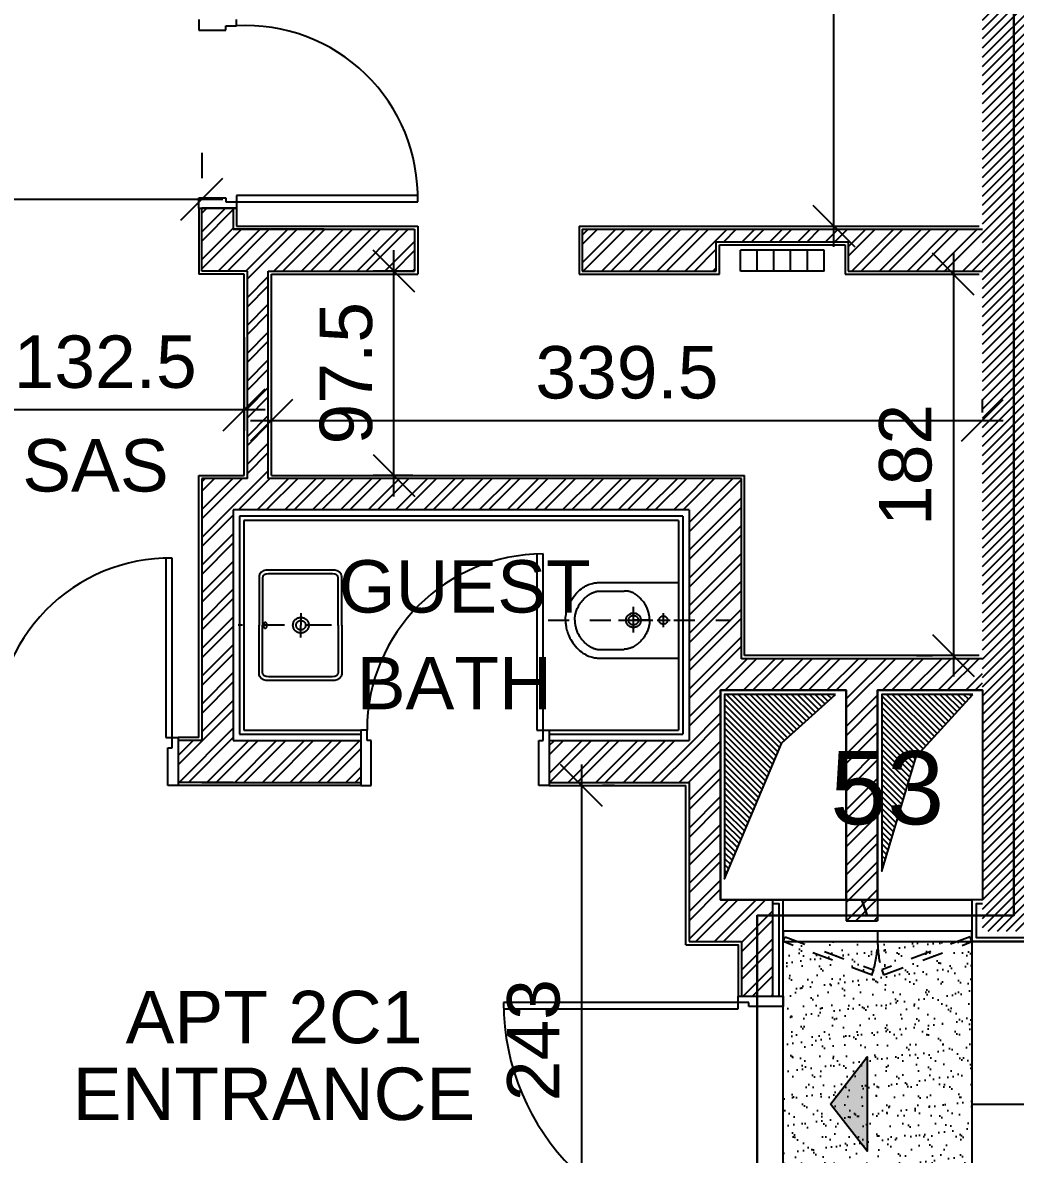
# Model space of a CAD drawing. Extents: x 0 to 47, y -4.1 to 58.5.
# Drawn here: x 7 to 11.74, y 10.58 to 15.99 of the extents above; entities that cross this region are included whole.
import ezdxf
from ezdxf.enums import TextEntityAlignment as Align

# ---------------------------------------------------------------- set-up
doc = ezdxf.new("R2010")
doc.units = 0
doc.header["$MEASUREMENT"] = 0
doc.header["$PDMODE"] = 35
doc.header["$PDSIZE"] = 0.3
for name, pattern in [('CENTER', [2, 1.25, -0.25, 0.25, -0.25]), ('DASHDOTX2', [50.8, 25.4, -12.7, 0, -12.7]), ('HIDDEN2', [0.1875, 0.125, -0.0625])]:
    doc.linetypes.add(name, pattern=pattern)
doc.layers.get('0').update_dxf_attribs({"linetype": 'CONTINUOUS'})
doc.layers.get('DEFPOINTS').update_dxf_attribs({"linetype": 'CONTINUOUS'})
for name, color, linetype in [('04', 4, 'CONTINUOUS'), ('A-AREAS', 6, 'CONTINUOUS'), ('A-AREAS-TXT', 6, 'CONTINUOUS'), ('A-AXIS-SANITARY', 10, 'DASHDOTX2'), ('a-dim', 3, 'CONTINUOUS'), ('A-Door', 1, 'CONTINUOUS'), ('A-ENT-ARROWS', 252, 'CONTINUOUS'), ('A-FLOR-PFIX', 61, 'CONTINUOUS'), ('A-HATCH-CONC', 8, 'CONTINUOUS'), ('A-HATCH-WALL', 8, 'CONTINUOUS'), ('A-moquette', 137, 'CONTINUOUS'), ('A-NOMENCLATURE', 3, 'CONTINUOUS'), ('A-PLASTER', 8, 'CONTINUOUS'), ('A-PORTE', 1, 'CONTINUOUS'), ('A-proj-marble', 137, 'CONTINUOUS'), ('A-proj-wood', 5, 'CONTINUOUS'), ('A-PROJECTION', 9, 'CONTINUOUS'), ('A-sect-marble', 1, 'CONTINUOUS'), ('A-SECT-TILE', 12, 'CONTINUOUS'), ('a-shaft', 251, 'CONTINUOUS'), ('A-WALL', 4, 'CONTINUOUS'), ('S-2ND-3RD-4-5-6TH$0$A-SHAFT 2-3-4-5-6', 8, 'CONTINUOUS')]:
    doc.layers.add(name, color=color, linetype=linetype)
doc.styles.add('A100-STEXT', font='Arial Regular.ttf', dxfattribs={"height": 0.25})
doc.dimstyles.new('A100-DIM', dxfattribs={"dimtxt": 0.25, "dimasz": 0.2, "dimexe": 0.1, "dimexo": 0.3, "dimgap": 0.1, "dimtad": 1, "dimlfac": 100, "dimrnd": 0.5, "dimdsep": 46, "dimtxsty": 'A100-STEXT', "dimblk1": 'OBLIQUE', "dimblk2": 'OBLIQUE', "dimsah": 1, "dimcen": -0.05, "dimdle": 0.1, "dimclrd": 15, "dimclre": 15, "dimclrt": 256, "dimadec": 0, "dimazin": 0, "dimtfac": 0.28, "dimtix": 1, "dimtmove": 2, "dimatfit": 3, "dimldrblk": 'OBLIQUE', "dimfxl": 1, "dimtolj": 1, "dimarcsym": 0})
pattern_1 = [(45, (-45.46394, -15.12777), (-0.06629126, 0.06629126), []), (45, (-45.41974, -15.12777), (-0.06629126, 0.06629126), [])]
pattern_2 = [(315, (9e-11, -5e-11), (0.014142136, 0.014142136), [])]

# ---------------------------------------------------------------- blocks, each defined once
blk = doc.blocks.new('_OBLIQUE')
at = {"color": 0, "linetype": 'ByBlock'}
blk.add_line((-0.5, -0.5), (0.5, 0.5), dxfattribs=at)
blk = doc.blocks.new('*D124')
at = {"layer": 'a-dim', "color": 15, "lineweight": -2, "transparency": 16777216}
for p, q in [((16.7784, 10.6362), (16.7784, 10.4362)), ((10.5784, 10.4657), (10.5784, 10.2362)), ((10.4784, 10.3362), (16.8784, 10.3362))]:
    blk.add_line(p, q, dxfattribs=at)
at = {"layer": 'DEFPOINTS', "color": 0, "transparency": 16777216}
for p in [(10.5784, 10.7657), (16.7784, 10.3362), (16.7784, 10.3362)]:
    blk.add_point(p, dxfattribs=at)
at = {"layer": 'a-dim', "color": 15, "lineweight": -2, "transparency": 16777216, "xscale": 0.2, "yscale": 0.2, "zscale": 0.2, "rotation": 180}
blk.add_blockref('_OBLIQUE', (10.5784, 10.3362), dxfattribs=at)
at = {"layer": 'a-dim', "color": 15, "lineweight": -2, "transparency": 16777216, "xscale": 0.2, "yscale": 0.2, "zscale": 0.2}
blk.add_blockref('_OBLIQUE', (16.7784, 10.3362), dxfattribs=at)
at = {"layer": 'a-dim', "transparency": 16777216, "insert": (15.0878, 10.5982), "char_height": 0.25, "attachment_point": 5, "style": 'A100-STEXT'}
blk.add_mtext('\\A1;620', dxfattribs=at)
blk = doc.blocks.new('A$C0C6E5AB7')
for p, q in [((-374.3, 0), (0, 0)), ((0, -360), (0, 0)), ((-374.3, -40.2), (-258.8, -40.2)), ((-215.2, -121.6), (-215.2, -244.3)), ((-73.5, -213.5), (-73.5, -147.4)), ((-286.6, -180), (-215.2, -180)), ((-143.9, -180), (-215.2, -180)), ((-102.6, -180), (-40.8, -180)), ((-374.3, -319.8), (-258.8, -319.8)), ((-374.3, -360), (0, -360))]:
    blk.add_line(p, q)
for points in [[(-477.5, -41.1), (-470.4, -34.7), (-463.3, -29), (-456.2, -24), (-449.3, -19.5), (-442.4, -15.7), (-435.7, -12.4), (-429.2, -9.5), (-422.9, -7.2), (-416.8, -5.2), (-411, -3.7), (-405.5, -2.4), (-400.4, -1.5), (-395.6, -0.8), (-391.1, -0.4), (-387.1, -0.1), (-383.5, 0), (-380.5, 0.1), (-377.9, 0.1), (-375.8, 0), (-374.3, 0)], [(-539.3, -173.5), (-539.2, -169.9), (-538.9, -165.7), (-538.4, -161), (-537.8, -155.9), (-536.9, -150.4), (-535.8, -144.5), (-534.4, -138.2), (-532.7, -131.7), (-530.7, -124.9), (-528.3, -117.8), (-525.5, -110.5), (-522.3, -103.1), (-518.6, -95.5), (-514.4, -87.7), (-509.7, -80), (-504.5, -72.1), (-498.7, -64.3), (-492.3, -56.5), (-485.2, -48.7), (-477.5, -41.1)], [(-447.2, -73.2), (-445.6, -71.7), (-444, -70.2), (-442.4, -68.8), (-440.8, -67.5), (-439.2, -66.1), (-437.6, -64.9), (-436, -63.6), (-434.5, -62.4), (-432.9, -61.3), (-431.3, -60.1), (-429.7, -59.1), (-428.2, -58), (-426.6, -57), (-425.1, -56.1), (-423.5, -55.1), (-422, -54.2), (-420.5, -53.4), (-419, -52.5), (-417.5, -51.8), (-416, -51)], [(-416, -51), (-412.9, -49.5), (-409.8, -48.1), (-406.9, -46.9), (-404, -45.8), (-401.2, -44.9), (-398.5, -44), (-395.9, -43.3), (-393.4, -42.7), (-391, -42.1), (-388.7, -41.7), (-386.6, -41.3), (-384.6, -41), (-382.7, -40.8), (-381, -40.6), (-379.5, -40.4), (-378.1, -40.3), (-376.9, -40.3), (-375.9, -40.2), (-375, -40.2), (-374.3, -40.2)], [(-217.1, -52.5), (-220.2, -51), (-223.3, -49.7), (-226.2, -48.5), (-229.1, -47.4), (-231.9, -46.4), (-234.6, -45.6), (-237.3, -44.8), (-239.7, -44.2), (-242.1, -43.7), (-244.4, -43.2), (-246.5, -42.8), (-248.5, -42.5), (-250.4, -42.3), (-252.1, -42.1), (-253.6, -42), (-255, -41.9), (-256.2, -41.8), (-257.3, -41.8), (-258.1, -41.8), (-258.8, -41.8)], [(-185.9, -74.7), (-187.5, -73.2), (-189.1, -71.8), (-190.7, -70.3), (-192.3, -69), (-193.9, -67.7), (-195.5, -66.4), (-197.1, -65.1), (-198.7, -64), (-200.2, -62.8), (-201.8, -61.7), (-203.4, -60.6), (-204.9, -59.6), (-206.5, -58.6), (-208, -57.6), (-209.6, -56.7), (-211.1, -55.8), (-212.6, -54.9), (-214.1, -54.1), (-215.6, -53.3), (-217.1, -52.5)], [(-494.5, -165.5), (-494.1, -162.2), (-493.6, -158.6), (-492.9, -154.8), (-492, -150.9), (-491, -146.7), (-489.9, -142.4), (-488.5, -137.9), (-486.9, -133.3), (-485.1, -128.5), (-483.1, -123.7), (-480.9, -118.8), (-478.3, -113.8), (-475.5, -108.8), (-472.5, -103.7), (-469.1, -98.6), (-465.4, -93.4), (-461.4, -88.3), (-457, -83.2), (-452.3, -78.2), (-447.2, -73.2)], [(-138.6, -167.1), (-139, -163.7), (-139.6, -160.2), (-140.2, -156.4), (-141.1, -152.4), (-142.1, -148.2), (-143.2, -143.9), (-144.6, -139.4), (-146.2, -134.8), (-148, -130.1), (-150, -125.3), (-152.3, -120.3), (-154.8, -115.3), (-157.6, -110.3), (-160.6, -105.2), (-164, -100.1), (-167.7, -95), (-171.7, -89.9), (-176.1, -84.8), (-180.8, -79.7), (-185.9, -74.7)], [(-215.2, -145.7), (-218.1, -145.8), (-220.9, -146.1), (-223.7, -146.7), (-226.4, -147.5), (-228.9, -148.4), (-231.4, -149.6), (-233.8, -150.9), (-236, -152.5), (-238.1, -154.1), (-240.1, -156), (-242, -158), (-243.6, -160.1), (-245.2, -162.3), (-246.5, -164.7), (-247.7, -167.2), (-248.6, -169.7), (-249.4, -172.4), (-250, -175.2), (-250.3, -178), (-250.4, -180.9)], [(-215.2, -157.6), (-217.1, -157.7), (-219, -157.9), (-220.8, -158.3), (-222.6, -158.8), (-224.3, -159.4), (-225.9, -160.2), (-227.5, -161.1), (-229, -162.1), (-230.4, -163.2), (-231.7, -164.4), (-232.9, -165.7), (-234, -167.1), (-235, -168.6), (-235.9, -170.2), (-236.7, -171.8), (-237.3, -173.5), (-237.8, -175.3), (-238.2, -177.1), (-238.4, -179), (-238.5, -180.9)], [(-180, -180.9), (-180.1, -178), (-180.5, -175.2), (-181, -172.4), (-181.8, -169.7), (-182.8, -167.2), (-183.9, -164.7), (-185.3, -162.3), (-186.8, -160.1), (-188.5, -158), (-190.3, -156), (-192.3, -154.1), (-194.4, -152.5), (-196.7, -150.9), (-199, -149.6), (-201.5, -148.4), (-204.1, -147.5), (-206.8, -146.7), (-209.5, -146.1), (-212.3, -145.8), (-215.2, -145.7)], [(-191.9, -180.9), (-192, -179), (-192.3, -177.1), (-192.6, -175.3), (-193.1, -173.5), (-193.8, -171.8), (-194.5, -170.2), (-195.4, -168.6), (-196.4, -167.1), (-197.5, -165.7), (-198.8, -164.4), (-200.1, -163.2), (-201.5, -162.1), (-203, -161.1), (-204.5, -160.2), (-206.2, -159.4), (-207.9, -158.8), (-209.6, -158.3), (-211.4, -157.9), (-213.3, -157.7), (-215.2, -157.6)], [(-72.6, -160.9), (-74.2, -160.9), (-75.8, -161.1), (-77.3, -161.4), (-78.8, -161.9), (-80.3, -162.4), (-81.7, -163.1), (-83, -163.8), (-84.3, -164.7), (-85.5, -165.6), (-86.6, -166.7), (-87.6, -167.8), (-88.6, -169), (-89.4, -170.2), (-90.2, -171.6), (-90.8, -173), (-91.4, -174.4), (-91.8, -175.9), (-92.1, -177.5), (-92.3, -179.1), (-92.4, -180.7)], [(-52.7, -180.7), (-52.8, -179.1), (-53, -177.5), (-53.3, -175.9), (-53.8, -174.4), (-54.3, -173), (-55, -171.6), (-55.7, -170.2), (-56.6, -169), (-57.5, -167.8), (-58.6, -166.7), (-59.7, -165.6), (-60.9, -164.7), (-62.1, -163.8), (-63.5, -163.1), (-64.9, -162.4), (-66.3, -161.9), (-67.8, -161.4), (-69.4, -161.1), (-70.9, -160.9), (-72.6, -160.9)], [(-539.3, -183.1), (-539.3, -183), (-539.3, -183), (-539.3, -182.8), (-539.3, -182.7), (-539.3, -182.4), (-539.3, -182.2), (-539.3, -181.8), (-539.3, -181.5), (-539.4, -181), (-539.4, -180.6), (-539.4, -180.1), (-539.4, -179.5), (-539.4, -178.9), (-539.4, -178.3), (-539.4, -177.6), (-539.4, -176.9), (-539.4, -176.1), (-539.4, -175.3), (-539.4, -174.4), (-539.3, -173.5)], [(-539.3, -176.9), (-539.3, -177.5), (-539.4, -179.2), (-539.4, -181.9), (-539.4, -185.5), (-539.2, -190.1), (-538.8, -195.5), (-538.1, -201.6), (-537.1, -208.4), (-535.7, -215.8), (-533.9, -223.8), (-531.6, -232.3), (-528.6, -241.2), (-525.1, -250.4), (-520.9, -259.9), (-515.9, -269.6), (-510.1, -279.5), (-503.4, -289.4), (-495.8, -299.3), (-487.2, -309.2), (-477.5, -318.9)], [(-495.2, -180), (-495.2, -179.8), (-495.3, -179.5), (-495.3, -179.1), (-495.3, -178.7), (-495.3, -178.3), (-495.3, -177.8), (-495.3, -177.2), (-495.3, -176.6), (-495.3, -175.9), (-495.2, -175.2), (-495.2, -174.4), (-495.2, -173.6), (-495.1, -172.8), (-495.1, -171.9), (-495, -170.9), (-494.9, -169.9), (-494.9, -168.9), (-494.8, -167.8), (-494.7, -166.7), (-494.5, -165.5)], [(-495.2, -180), (-495.2, -180.2), (-495.3, -180.5), (-495.3, -180.9), (-495.3, -181.3), (-495.3, -181.7), (-495.3, -182.3), (-495.3, -182.8), (-495.3, -183.4), (-495.3, -184.1), (-495.2, -184.8), (-495.2, -185.6), (-495.2, -186.4), (-495.1, -187.2), (-495.1, -188.1), (-495, -189.1), (-494.9, -190.1), (-494.9, -191.1), (-494.8, -192.2), (-494.7, -193.3), (-494.5, -194.5)], [(-494.5, -194.5), (-494.1, -197.8), (-493.6, -201.4), (-492.9, -205.2), (-492, -209.1), (-491, -213.3), (-489.9, -217.6), (-488.5, -222.1), (-486.9, -226.7), (-485.1, -231.5), (-483.1, -236.3), (-480.9, -241.2), (-478.3, -246.2), (-475.5, -251.2), (-472.5, -256.3), (-469.1, -261.4), (-465.4, -266.6), (-461.4, -271.7), (-457, -276.8), (-452.3, -281.8), (-447.2, -286.8)], [(-250.4, -180), (-250.3, -182.9), (-250, -185.7), (-249.4, -188.5), (-248.6, -191.1), (-247.7, -193.7), (-246.5, -196.2), (-245.2, -198.6), (-243.6, -200.8), (-242, -202.9), (-240.1, -204.9), (-238.1, -206.7), (-236, -208.4), (-233.8, -209.9), (-231.4, -211.3), (-228.9, -212.5), (-226.4, -213.4), (-223.7, -214.2), (-220.9, -214.8), (-218.1, -215.1), (-215.2, -215.2)], [(-238.5, -180), (-238.4, -181.9), (-238.2, -183.8), (-237.8, -185.6), (-237.3, -187.4), (-236.7, -189.1), (-235.9, -190.7), (-235, -192.3), (-234, -193.7), (-232.9, -195.1), (-231.7, -196.5), (-230.4, -197.7), (-229, -198.8), (-227.5, -199.8), (-225.9, -200.7), (-224.3, -201.4), (-222.6, -202.1), (-220.8, -202.6), (-219, -203), (-217.1, -203.2), (-215.2, -203.3)], [(-215.2, -203.3), (-213.3, -203.2), (-211.4, -203), (-209.6, -202.6), (-207.9, -202.1), (-206.2, -201.4), (-204.5, -200.7), (-203, -199.8), (-201.5, -198.8), (-200.1, -197.7), (-198.8, -196.5), (-197.5, -195.1), (-196.4, -193.7), (-195.4, -192.3), (-194.5, -190.7), (-193.8, -189.1), (-193.1, -187.4), (-192.6, -185.6), (-192.3, -183.8), (-192, -181.9), (-191.9, -180)], [(-215.2, -215.2), (-212.3, -215.1), (-209.5, -214.8), (-206.8, -214.2), (-204.1, -213.4), (-201.5, -212.5), (-199, -211.3), (-196.7, -209.9), (-194.4, -208.4), (-192.3, -206.7), (-190.3, -204.9), (-188.5, -202.9), (-186.8, -200.8), (-185.3, -198.6), (-183.9, -196.2), (-182.8, -193.7), (-181.8, -191.1), (-181, -188.5), (-180.5, -185.7), (-180.1, -182.9), (-180, -180)], [(-138.6, -196), (-139, -199.3), (-139.6, -202.9), (-140.2, -206.7), (-141.1, -210.7), (-142.1, -214.8), (-143.2, -219.2), (-144.6, -223.6), (-146.2, -228.3), (-148, -233), (-150, -237.8), (-152.3, -242.7), (-154.8, -247.7), (-157.6, -252.8), (-160.6, -257.9), (-164, -263), (-167.7, -268.1), (-171.7, -273.2), (-176.1, -278.3), (-180.8, -283.4), (-185.9, -288.4)], [(-137.9, -181.5), (-137.9, -181.3), (-137.8, -181), (-137.8, -180.7), (-137.8, -180.3), (-137.8, -179.8), (-137.8, -179.3), (-137.8, -178.7), (-137.8, -178.1), (-137.8, -177.4), (-137.9, -176.7), (-137.9, -176), (-137.9, -175.1), (-138, -174.3), (-138, -173.4), (-138.1, -172.4), (-138.2, -171.4), (-138.2, -170.4), (-138.3, -169.3), (-138.5, -168.2), (-138.6, -167.1)], [(-137.9, -181.5), (-137.9, -181.8), (-137.8, -182.1), (-137.8, -182.4), (-137.8, -182.8), (-137.8, -183.3), (-137.8, -183.8), (-137.8, -184.3), (-137.8, -185), (-137.8, -185.6), (-137.9, -186.3), (-137.9, -187.1), (-137.9, -187.9), (-138, -188.8), (-138, -189.7), (-138.1, -190.6), (-138.2, -191.6), (-138.2, -192.7), (-138.3, -193.7), (-138.5, -194.8), (-138.6, -196)], [(-92.4, -180.7), (-92.3, -182.3), (-92.1, -183.9), (-91.8, -185.5), (-91.4, -187), (-90.8, -188.4), (-90.2, -189.8), (-89.4, -191.1), (-88.6, -192.4), (-87.6, -193.6), (-86.6, -194.7), (-85.5, -195.7), (-84.3, -196.7), (-83, -197.5), (-81.7, -198.3), (-80.3, -199), (-78.8, -199.5), (-77.3, -199.9), (-75.8, -200.3), (-74.2, -200.4), (-72.6, -200.5)], [(-72.6, -200.5), (-70.9, -200.4), (-69.4, -200.3), (-67.8, -199.9), (-66.3, -199.5), (-64.9, -199), (-63.5, -198.3), (-62.1, -197.5), (-60.9, -196.7), (-59.7, -195.7), (-58.6, -194.7), (-57.5, -193.6), (-56.6, -192.4), (-55.7, -191.1), (-55, -189.8), (-54.3, -188.4), (-53.8, -187), (-53.3, -185.5), (-53, -183.9), (-52.8, -182.3), (-52.7, -180.7)], [(-477.5, -318.9), (-470.4, -325.3), (-463.3, -331), (-456.2, -336), (-449.3, -340.5), (-442.4, -344.3), (-435.7, -347.6), (-429.2, -350.5), (-422.9, -352.8), (-416.8, -354.8), (-411, -356.3), (-405.5, -357.6), (-400.4, -358.5), (-395.6, -359.2), (-391.1, -359.6), (-387.1, -359.9), (-383.5, -360), (-380.5, -360.1), (-377.9, -360.1), (-375.8, -360), (-374.3, -360)], [(-447.2, -286.8), (-445.6, -288.3), (-444, -289.8), (-442.4, -291.2), (-440.8, -292.5), (-439.2, -293.9), (-437.6, -295.1), (-436, -296.4), (-434.5, -297.6), (-432.9, -298.7), (-431.3, -299.9), (-429.7, -300.9), (-428.2, -302), (-426.6, -303), (-425.1, -303.9), (-423.5, -304.9), (-422, -305.8), (-420.5, -306.6), (-419, -307.5), (-417.5, -308.2), (-416, -309)], [(-416, -309), (-412.9, -310.5), (-409.8, -311.9), (-406.9, -313.1), (-404, -314.2), (-401.2, -315.1), (-398.5, -316), (-395.9, -316.7), (-393.4, -317.3), (-391, -317.9), (-388.7, -318.3), (-386.6, -318.7), (-384.6, -319), (-382.7, -319.2), (-381, -319.4), (-379.5, -319.6), (-378.1, -319.7), (-376.9, -319.7), (-375.9, -319.8), (-375, -319.8), (-374.3, -319.8)], [(-217.1, -310.5), (-220.2, -312), (-223.3, -313.3), (-226.2, -314.5), (-229.1, -315.5), (-231.9, -316.4), (-234.6, -317.2), (-237.3, -317.8), (-239.7, -318.3), (-242.1, -318.7), (-244.4, -319.1), (-246.5, -319.4), (-248.5, -319.5), (-250.4, -319.7), (-252.1, -319.8), (-253.6, -319.8), (-255, -319.8), (-256.2, -319.8), (-257.3, -319.8), (-258.1, -319.8), (-258.8, -319.8)], [(-185.9, -288.4), (-187.5, -289.9), (-189.1, -291.3), (-190.7, -292.7), (-192.3, -294.1), (-193.9, -295.4), (-195.5, -296.7), (-197.1, -297.9), (-198.7, -299.1), (-200.2, -300.3), (-201.8, -301.4), (-203.4, -302.5), (-204.9, -303.5), (-206.5, -304.5), (-208, -305.5), (-209.6, -306.4), (-211.1, -307.3), (-212.6, -308.2), (-214.1, -309), (-215.6, -309.8), (-217.1, -310.5)]]:
    blk.add_lwpolyline(points)
at = {"layer": 'A-AXIS-SANITARY', "linetype": 'CENTER', "ltscale": 0.1}
blk.add_line((-622.8, -180), (246.6, -180), dxfattribs=at)
blk = doc.blocks.new('A$C6D442EC4')
at = {"layer": 'A-AXIS-SANITARY', "linetype": 'CENTER', "ltscale": 0.1}
blk.add_line((-0.0027, 0.3461), (-0.0027, -0.0992), dxfattribs=at)
for points in [[(-0.0614, 0.1997), (-0.0031, 0.1997)], [(0.0553, 0.1997), (-0.0031, 0.1997)]]:
    blk.add_lwpolyline(points, dxfattribs=at)
at = {"layer": 'A-FLOR-PFIX', "ltscale": 0.5}
for points in [[(-0.0025, 0.3948), (-0.0051, 0.3948), (-0.0125, 0.3948), (-0.0239, 0.3948), (-0.0388, 0.3948), (-0.0564, 0.3948), (-0.076, 0.3948), (-0.1187, 0.3948), (-0.1614, 0.3948), (-0.181, 0.3948), (-0.1986, 0.3948), (-0.2135, 0.3948), (-0.225, 0.3948), (-0.2323, 0.3948), (-0.235, 0.3948), (-0.2405, 0.394), (-0.246, 0.3919), (-0.2556, 0.3842), (-0.2625, 0.3736), (-0.2651, 0.362), (-0.2651, 0.361), (-0.2651, 0.3583), (-0.2651, 0.3538), (-0.2651, 0.3478), (-0.2651, 0.3316), (-0.2651, 0.3105), (-0.2651, 0.2855), (-0.2651, 0.2577), (-0.2651, 0.1972), (-0.2651, 0.1367), (-0.2651, 0.1088), (-0.2651, 0.0839), (-0.2651, 0.0628), (-0.2651, 0.0466), (-0.2651, 0.0405), (-0.2651, 0.0361), (-0.2651, 0.0333), (-0.2651, 0.0324), (-0.2626, 0.0199), (-0.2557, 0.0096), (-0.2448, 0.0026), (-0.2379, 0.0007), (-0.2303, 0), (-0.2278, 0), (-0.2205, 0), (-0.2093, 0), (-0.1947, 0), (-0.1775, 0), (-0.1582, 0), (-0.1164, 0), (-0.0746, 0), (-0.0553, 0), (-0.0381, 0), (-0.0235, 0), (-0.0123, 0), (-0.005, 0), (-0.0025, 0)], [(-0.0025, 0.3784), (-0.0049, 0.3784), (-0.0118, 0.3784), (-0.0226, 0.3784), (-0.0366, 0.3784), (-0.0531, 0.3784), (-0.0715, 0.3784), (-0.1116, 0.3784), (-0.1517, 0.3784), (-0.1701, 0.3784), (-0.1867, 0.3784), (-0.2006, 0.3784), (-0.2114, 0.3784), (-0.2183, 0.3784), (-0.2208, 0.3784), (-0.2288, 0.3778), (-0.2351, 0.3761), (-0.2399, 0.3735), (-0.2434, 0.37), (-0.2472, 0.361), (-0.2481, 0.3502), (-0.2481, 0.3493), (-0.2481, 0.3468), (-0.2481, 0.3427), (-0.2481, 0.3371), (-0.2481, 0.322), (-0.2481, 0.3025), (-0.2481, 0.2793), (-0.2481, 0.2535), (-0.2481, 0.1974), (-0.2481, 0.1413), (-0.2481, 0.1155), (-0.2481, 0.0924), (-0.2481, 0.0728), (-0.2481, 0.0577), (-0.2481, 0.0522), (-0.2481, 0.048), (-0.2481, 0.0455), (-0.2481, 0.0446), (-0.2472, 0.0339), (-0.2434, 0.0249), (-0.2399, 0.0214), (-0.2351, 0.0187), (-0.2288, 0.017), (-0.2208, 0.0164), (-0.2183, 0.0164), (-0.2114, 0.0164), (-0.2006, 0.0164), (-0.1867, 0.0164), (-0.1701, 0.0164), (-0.1517, 0.0164), (-0.1116, 0.0164), (-0.0715, 0.0164), (-0.0531, 0.0164), (-0.0366, 0.0164), (-0.0226, 0.0164), (-0.0118, 0.0164), (-0.0049, 0.0164), (-0.0025, 0.0164)], [(-0.0026, 0.3948), (0, 0.3948), (0.0074, 0.3948), (0.0188, 0.3948), (0.0337, 0.3948), (0.0513, 0.3948), (0.0709, 0.3948), (0.1136, 0.3948), (0.1563, 0.3948), (0.176, 0.3948), (0.1936, 0.3948), (0.2084, 0.3948), (0.2199, 0.3948), (0.2273, 0.3948), (0.2299, 0.3948), (0.2355, 0.394), (0.2409, 0.3919), (0.2506, 0.3842), (0.2574, 0.3736), (0.26, 0.362), (0.26, 0.361), (0.26, 0.3583), (0.26, 0.3538), (0.26, 0.3478), (0.26, 0.3316), (0.26, 0.3105), (0.26, 0.2856), (0.26, 0.2578), (0.26, 0.1974), (0.26, 0.137), (0.26, 0.1092), (0.26, 0.0843), (0.26, 0.0632), (0.26, 0.047), (0.26, 0.041), (0.26, 0.0366), (0.26, 0.0338), (0.26, 0.0329), (0.2574, 0.0212), (0.2506, 0.0106), (0.2409, 0.003), (0.2355, 0.0008), (0.2299, 0), (0.2273, 0), (0.2199, 0), (0.2084, 0), (0.1936, 0), (0.176, 0), (0.1563, 0), (0.1136, 0), (0.0709, 0), (0.0513, 0), (0.0337, 0), (0.0188, 0), (0.0074, 0), (0, 0), (-0.0026, 0)], [(-0.0026, 0.3784), (-0.0002, 0.3784), (0.0068, 0.3784), (0.0175, 0.3784), (0.0315, 0.3784), (0.048, 0.3784), (0.0665, 0.3784), (0.1065, 0.3784), (0.1466, 0.3784), (0.1651, 0.3784), (0.1816, 0.3784), (0.1955, 0.3784), (0.2063, 0.3784), (0.2132, 0.3784), (0.2157, 0.3784), (0.2237, 0.3778), (0.23, 0.3761), (0.2348, 0.3735), (0.2383, 0.37), (0.2421, 0.361), (0.243, 0.3502), (0.243, 0.3493), (0.243, 0.3468), (0.243, 0.3427), (0.243, 0.3371), (0.243, 0.322), (0.243, 0.3025), (0.243, 0.2793), (0.243, 0.2535), (0.243, 0.1974), (0.243, 0.1413), (0.243, 0.1155), (0.243, 0.0924), (0.243, 0.0728), (0.243, 0.0577), (0.243, 0.0522), (0.243, 0.048), (0.243, 0.0455), (0.243, 0.0446), (0.2421, 0.0339), (0.2383, 0.0249), (0.2348, 0.0214), (0.23, 0.0187), (0.2237, 0.017), (0.2157, 0.0164), (0.2132, 0.0164), (0.2063, 0.0164), (0.1955, 0.0164), (0.1816, 0.0164), (0.1651, 0.0164), (0.1466, 0.0164), (0.1065, 0.0164), (0.0665, 0.0164), (0.048, 0.0164), (0.0315, 0.0164), (0.0175, 0.0164), (0.0068, 0.0164), (-0.0002, 0.0164), (-0.0026, 0.0164)], [(-0.0408, 0.1997), (-0.0406, 0.2035), (-0.04, 0.2073), (-0.0391, 0.2109), (-0.0378, 0.2144), (-0.0362, 0.2176), (-0.0343, 0.2208), (-0.0322, 0.2237), (-0.0297, 0.2263), (-0.0271, 0.2288), (-0.0242, 0.2309), (-0.021, 0.2328), (-0.0177, 0.2344), (-0.0143, 0.2357), (-0.0107, 0.2366), (-0.0069, 0.2372), (-0.0031, 0.2374), (0.0008, 0.2372), (0.0045, 0.2366), (0.0081, 0.2357), (0.0116, 0.2344), (0.0149, 0.2328), (0.018, 0.2309), (0.0209, 0.2288), (0.0236, 0.2263), (0.026, 0.2237), (0.0282, 0.2208), (0.0301, 0.2176), (0.0317, 0.2144), (0.0329, 0.2109), (0.0339, 0.2073), (0.0344, 0.2035), (0.0346, 0.1997), (0.0344, 0.1958), (0.0339, 0.1921), (0.0329, 0.1885), (0.0317, 0.185), (0.0301, 0.1817), (0.0282, 0.1786), (0.026, 0.1757), (0.0236, 0.173), (0.0209, 0.1706), (0.018, 0.1684), (0.0149, 0.1665), (0.0116, 0.1649), (0.0081, 0.1637), (0.0045, 0.1627), (0.0008, 0.1622), (-0.0031, 0.162), (-0.0069, 0.1622), (-0.0107, 0.1627), (-0.0143, 0.1637), (-0.0177, 0.1649), (-0.021, 0.1665), (-0.0242, 0.1684), (-0.0271, 0.1706), (-0.0297, 0.173), (-0.0322, 0.1757), (-0.0343, 0.1786), (-0.0362, 0.1817), (-0.0378, 0.185), (-0.0391, 0.1885), (-0.04, 0.1921), (-0.0406, 0.1958), (-0.0408, 0.1997), (-0.0408, 0.1997)], [(-0.0257, 0.1997), (-0.0256, 0.202), (-0.0252, 0.2042), (-0.0247, 0.2064), (-0.0239, 0.2085), (-0.023, 0.2105), (-0.0218, 0.2123), (-0.0205, 0.2141), (-0.0191, 0.2157), (-0.0175, 0.2171), (-0.0157, 0.2184), (-0.0139, 0.2196), (-0.0119, 0.2205), (-0.0098, 0.2213), (-0.0076, 0.2218), (-0.0054, 0.2222), (-0.0031, 0.2223), (-0.0008, 0.2222), (0.0015, 0.2218), (0.0037, 0.2213), (0.0057, 0.2205), (0.0077, 0.2196), (0.0096, 0.2184), (0.0113, 0.2171), (0.0129, 0.2157), (0.0144, 0.2141), (0.0157, 0.2123), (0.0168, 0.2105), (0.0178, 0.2085), (0.0185, 0.2064), (0.0191, 0.2042), (0.0194, 0.202), (0.0196, 0.1997), (0.0194, 0.1974), (0.0191, 0.1951), (0.0185, 0.1929), (0.0178, 0.1909), (0.0168, 0.1889), (0.0157, 0.187), (0.0144, 0.1853), (0.0129, 0.1837), (0.0113, 0.1822), (0.0096, 0.1809), (0.0077, 0.1798), (0.0057, 0.1788), (0.0037, 0.1781), (0.0015, 0.1775), (-0.0008, 0.1772), (-0.0031, 0.1771), (-0.0054, 0.1772), (-0.0076, 0.1775), (-0.0098, 0.1781), (-0.0119, 0.1788), (-0.0139, 0.1798), (-0.0157, 0.1809), (-0.0175, 0.1822), (-0.0191, 0.1837), (-0.0205, 0.1853), (-0.0218, 0.187), (-0.023, 0.1889), (-0.0239, 0.1909), (-0.0247, 0.1929), (-0.0252, 0.1951), (-0.0256, 0.1974), (-0.0257, 0.1997), (-0.0257, 0.1997)], [(-0.0176, 0.0295), (-0.0176, 0.0302), (-0.0173, 0.0308), (-0.017, 0.0315), (-0.0165, 0.0321), (-0.0158, 0.0326), (-0.0151, 0.0332), (-0.0142, 0.0337), (-0.0132, 0.0341), (-0.011, 0.0349), (-0.0084, 0.0355), (-0.0056, 0.0359), (-0.0026, 0.036), (0.0004, 0.0359), (0.0033, 0.0355), (0.0058, 0.0349), (0.0081, 0.0341), (0.009, 0.0337), (0.0099, 0.0332), (0.0107, 0.0326), (0.0113, 0.0321), (0.0118, 0.0315), (0.0122, 0.0308), (0.0124, 0.0302), (0.0125, 0.0295), (0.0124, 0.0288), (0.0122, 0.0282), (0.0118, 0.0276), (0.0113, 0.027), (0.0107, 0.0264), (0.0099, 0.0258), (0.009, 0.0253), (0.0081, 0.0249), (0.0058, 0.0241), (0.0033, 0.0235), (0.0004, 0.0231), (-0.0026, 0.023), (-0.0056, 0.0231), (-0.0084, 0.0235), (-0.011, 0.0241), (-0.0132, 0.0249), (-0.0142, 0.0253), (-0.0151, 0.0258), (-0.0158, 0.0264), (-0.0165, 0.027), (-0.017, 0.0276), (-0.0173, 0.0282), (-0.0176, 0.0288), (-0.0176, 0.0295), (-0.0176, 0.0295)]]:
    blk.add_lwpolyline(points, dxfattribs=at)
blk = doc.blocks.new('*D174')
at = {"layer": 'a-dim', "color": 15, "lineweight": -2, "transparency": 16777216}
for p, q in [((10.869, 14.915), (10.869, 20.465)), ((9.9534, 20.365), (10.969, 20.365)), ((9.9534, 15.015), (10.969, 15.015))]:
    blk.add_line(p, q, dxfattribs=at)
at = {"layer": 'DEFPOINTS', "color": 0, "transparency": 16777216}
for p in [(9.6534, 20.365), (10.869, 20.365), (9.6534, 15.015)]:
    blk.add_point(p, dxfattribs=at)
at = {"layer": 'a-dim', "color": 15, "lineweight": -2, "transparency": 16777216, "xscale": 0.2, "yscale": 0.2, "zscale": 0.2}
for p, rotation in [((10.869, 20.365), 90), ((10.869, 15.015), 270)]:
    blk.add_blockref('_OBLIQUE', p, dxfattribs=dict(at, rotation=rotation))
at = {"layer": 'a-dim', "transparency": 16777216, "insert": (10.6413, 17.69), "char_height": 0.25, "attachment_point": 5, "rotation": 90, "style": 'A100-STEXT'}
blk.add_mtext('\\A1;535', dxfattribs=at)
blk = doc.blocks.new('*D252')
at = {"layer": 'a-dim', "color": 15, "lineweight": -2, "transparency": 16777216}
for p, q in [((9.6646, 12.445), (9.6646, 9.815)), ((9.8227, 12.345), (9.7646, 12.345)), ((9.8227, 9.915), (9.7646, 9.915))]:
    blk.add_line(p, q, dxfattribs=at)
at = {"layer": 'DEFPOINTS', "color": 0, "transparency": 16777216}
for p in [(9.5227, 12.345), (9.5227, 9.915), (9.6646, 9.915)]:
    blk.add_point(p, dxfattribs=at)
at = {"layer": 'a-dim', "color": 15, "lineweight": -2, "transparency": 16777216, "xscale": 0.2, "yscale": 0.2, "zscale": 0.2}
for p, rotation in [((9.6646, 12.345), 90), ((9.6646, 9.915), 270)]:
    blk.add_blockref('_OBLIQUE', p, dxfattribs=dict(at, rotation=rotation))
at = {"layer": 'a-dim', "transparency": 16777216, "insert": (9.4369, 11.13), "char_height": 0.25, "attachment_point": 5, "rotation": 90, "style": 'A100-STEXT'}
blk.add_mtext('\\A1;243', dxfattribs=at)
blk = doc.blocks.new('*D254')
at = {"layer": 'a-dim', "color": 15, "lineweight": -2, "transparency": 16777216}
for p, q in [((6.7284, 14.485), (6.7284, 14.0381)), ((8.0554, 14.485), (8.0554, 14.0381)), ((8.1554, 14.1381), (6.6284, 14.1381))]:
    blk.add_line(p, q, dxfattribs=at)
at = {"layer": 'DEFPOINTS', "color": 0, "transparency": 16777216}
for p in [(6.7284, 14.785), (8.0554, 14.785), (6.7284, 14.1381)]:
    blk.add_point(p, dxfattribs=at)
at = {"layer": 'a-dim', "color": 15, "lineweight": -2, "transparency": 16777216, "xscale": 0.2, "yscale": 0.2, "zscale": 0.2}
for p, rotation in [((6.7284, 14.1381), 179.9999999841118), ((8.0554, 14.1381), 359.9999999841118)]:
    blk.add_blockref('_OBLIQUE', p, dxfattribs=dict(at, rotation=rotation))
at = {"layer": 'a-dim', "transparency": 16777216, "insert": (7.3919, 14.3659), "char_height": 0.25, "attachment_point": 5, "rotation": 360, "style": 'A100-STEXT'}
blk.add_mtext('\\A1;132.5', dxfattribs=at)
blk = doc.blocks.new('*D256')
at = {"layer": 'a-dim', "color": 15, "lineweight": -2, "transparency": 16777216}
for p, q in [((4.6434, 15.365), (4.6434, 15.2434)), ((7.8534, 15.365), (7.8534, 15.2434)), ((4.5434, 15.1434), (7.9534, 15.1434))]:
    blk.add_line(p, q, dxfattribs=at)
at = {"layer": 'DEFPOINTS', "color": 0, "transparency": 16777216}
for p in [(7.8534, 15.1434), (4.6434, 15.065), (7.8534, 15.065)]:
    blk.add_point(p, dxfattribs=at)
at = {"layer": 'a-dim', "color": 15, "lineweight": -2, "transparency": 16777216, "xscale": 0.2, "yscale": 0.2, "zscale": 0.2, "rotation": 180}
blk.add_blockref('_OBLIQUE', (4.6434, 15.1434), dxfattribs=at)
at = {"layer": 'a-dim', "color": 15, "lineweight": -2, "transparency": 16777216, "xscale": 0.2, "yscale": 0.2, "zscale": 0.2}
blk.add_blockref('_OBLIQUE', (7.8534, 15.1434), dxfattribs=at)
at = {"layer": 'a-dim', "transparency": 16777216, "insert": (6.2484, 15.3711), "char_height": 0.25, "attachment_point": 5, "style": 'A100-STEXT'}
blk.add_mtext('\\A1;321', dxfattribs=at)
blk = doc.blocks.new('*D258')
at = {"layer": 'a-dim', "color": 15, "lineweight": -2, "transparency": 16777216}
for p, q in [((8.7701, 13.725), (8.7701, 14.9)), ((8.8599, 14.8), (8.6701, 14.8)), ((8.8599, 13.825), (8.6701, 13.825))]:
    blk.add_line(p, q, dxfattribs=at)
at = {"layer": 'DEFPOINTS', "color": 0, "transparency": 16777216}
for p in [(8.7701, 14.8), (9.1599, 14.8), (9.1599, 13.825)]:
    blk.add_point(p, dxfattribs=at)
at = {"layer": 'a-dim', "color": 15, "lineweight": -2, "transparency": 16777216, "xscale": 0.2, "yscale": 0.2, "zscale": 0.2}
for p, rotation in [((8.7701, 14.8), 90), ((8.7701, 13.825), 270)]:
    blk.add_blockref('_OBLIQUE', p, dxfattribs=dict(at, rotation=rotation))
at = {"layer": 'a-dim', "transparency": 16777216, "insert": (8.5424, 14.3125), "char_height": 0.25, "attachment_point": 5, "rotation": 90, "style": 'A100-STEXT'}
blk.add_mtext('\\A1;97.5', dxfattribs=at)
blk = doc.blocks.new('*D259')
at = {"layer": 'a-dim', "color": 15, "lineweight": -2, "transparency": 16777216}
for p, q in [((8.1854, 14.125), (8.1854, 14.1876)), ((11.5784, 14.125), (11.5784, 14.1876)), ((8.0854, 14.0876), (11.6784, 14.0876))]:
    blk.add_line(p, q, dxfattribs=at)
at = {"layer": 'DEFPOINTS', "color": 0, "transparency": 16777216}
for p in [(11.5784, 14.0876), (8.1854, 13.825), (11.5784, 13.825)]:
    blk.add_point(p, dxfattribs=at)
at = {"layer": 'a-dim', "color": 15, "lineweight": -2, "transparency": 16777216, "xscale": 0.2, "yscale": 0.2, "zscale": 0.2, "rotation": 180}
blk.add_blockref('_OBLIQUE', (8.1854, 14.0876), dxfattribs=at)
at = {"layer": 'a-dim', "color": 15, "lineweight": -2, "transparency": 16777216, "xscale": 0.2, "yscale": 0.2, "zscale": 0.2}
blk.add_blockref('_OBLIQUE', (11.5784, 14.0876), dxfattribs=at)
at = {"layer": 'a-dim', "transparency": 16777216, "insert": (9.8819, 14.3153), "char_height": 0.25, "attachment_point": 5, "style": 'A100-STEXT'}
blk.add_mtext('\\A1;339.5', dxfattribs=at)
blk = doc.blocks.new('*D260')
at = {"layer": 'a-dim', "color": 15, "lineweight": -2, "transparency": 16777216}
for p, q in [((11.4398, 14.885), (11.4398, 12.865)), ((11.2634, 14.785), (11.3398, 14.785)), ((11.2634, 12.965), (11.3398, 12.965))]:
    blk.add_line(p, q, dxfattribs=at)
at = {"layer": 'DEFPOINTS', "color": 0, "transparency": 16777216}
for p in [(11.5634, 14.785), (11.4398, 12.965), (11.5634, 12.965)]:
    blk.add_point(p, dxfattribs=at)
at = {"layer": 'a-dim', "color": 15, "lineweight": -2, "transparency": 16777216, "xscale": 0.2, "yscale": 0.2, "zscale": 0.2}
for p, rotation in [((11.4398, 14.785), 90), ((11.4398, 12.965), 270)]:
    blk.add_blockref('_OBLIQUE', p, dxfattribs=dict(at, rotation=rotation))
at = {"layer": 'a-dim', "transparency": 16777216, "insert": (11.2122, 13.875), "char_height": 0.25, "attachment_point": 5, "rotation": 90, "style": 'A100-STEXT'}
blk.add_mtext('\\A1;182', dxfattribs=at)

msp = doc.modelspace()

# ---------------------------------------------------------------- hatches: boundary and pattern name
at = {"layer": 'A-ENT-ARROWS'}
msp.add_hatch(color=256, dxfattribs=at).paths.add_polyline_path([(10.85337, 10.825), (11.02837, 11.05), (11.02837, 10.6)])
at = {"layer": 'A-HATCH-CONC'}
h = msp.add_hatch(dxfattribs=at)
h.set_pattern_fill('ANSI31', color=256, scale=0.25, style=0)
h.paths.add_polyline_path([(15.77837, 19.28), (15.47837, 19.28), (15.47837, 17.55), (11.87837, 17.55), (11.87837, 19.28), (11.57837, 19.28), (11.57837, 11.65), (11.87837, 11.65), (11.87837, 17.25), (15.47837, 17.25), (15.47837, 11.65), (15.77837, 11.65)])
at = {"layer": 'A-HATCH-WALL'}
h = msp.add_hatch(dxfattribs=at)
h.set_pattern_fill('ANSI32', color=256, scale=0.25, style=0)
h.set_pattern_definition(pattern_1)
h.paths.add_polyline_path([(8.00337, 15), (8.00337, 15.1), (7.85337, 15.1), (7.85337, 14.8), (8.07035, 14.8), (8.07035, 13.81), (8.00337, 13.81), (8.00337, 13.66), (10.17837, 13.66), (10.17837, 13.81), (8.17035, 13.81), (8.17035, 14.8), (8.86837, 14.8), (8.86837, 15)])
h = msp.add_hatch(dxfattribs=at)
h.set_pattern_fill('ANSI32', color=256, scale=0.25, style=0)
h.paths.add_polyline_path([(9.66837, 15), (9.66837, 14.8), (10.30837, 14.8), (10.30837, 14.94), (10.93837, 14.94), (10.93837, 14.8), (11.57837, 14.8), (11.57837, 15)])
h = msp.add_hatch(dxfattribs=at)
h.set_pattern_fill('ANSI32', color=256, scale=0.25, style=0)
h.set_pattern_definition(pattern_1)
h.paths.add_polyline_path([(8.00337, 13.66), (8.00337, 13.81), (7.85337, 13.81), (7.85337, 12.56), (7.74087, 12.56), (7.74087, 12.36), (7.85337, 12.36), (8.61162, 12.36), (8.61162, 12.56), (8.00337, 12.56)])
h = msp.add_hatch(dxfattribs=at)
h.set_pattern_fill('ANSI32', color=256, scale=0.25, style=0)
h.set_pattern_definition(pattern_1)
h.paths.add_polyline_path([(10.17837, 12.95), (10.42837, 12.95), (10.42837, 13.81), (10.17837, 13.81), (10.17837, 13.66)])
h = msp.add_hatch(dxfattribs=at)
h.set_pattern_fill('ANSI32', color=256, scale=0.25, style=0)
h.set_pattern_definition(pattern_1)
h.paths.add_polyline_path([(11.57837, 12.95), (10.17837, 12.95), (10.17837, 11.6), (10.42837, 11.6), (10.42837, 11.34), (10.57837, 11.34), (10.57837, 11.8), (10.32837, 11.8), (10.32837, 12.8), (10.92837, 12.8), (10.92837, 11.7), (11.07837, 11.7), (11.07837, 12.8), (11.57837, 12.8)])
h = msp.add_hatch(dxfattribs=at)
h.set_pattern_fill('ANSI32', color=256, scale=0.25, style=0)
h.set_pattern_definition(pattern_1)
h.paths.add_polyline_path([(9.51162, 12.56), (9.51162, 12.36), (10.17837, 12.36), (10.17837, 12.56)])
at = {"layer": 'A-moquette'}
h = msp.add_hatch(dxfattribs=at)
h.set_pattern_fill('AR-SAND', color=256, scale=0.05, style=0)
h.paths.add_polyline_path([(11.52837, 11.6), (10.62837, 11.6), (10.62837, 10.05), (11.52837, 10.05)])
at = {"layer": 'a-shaft'}
h = msp.add_hatch(dxfattribs=at)
h.set_pattern_fill('_USER', color=256, scale=0.02, angle=315, style=0, pattern_type=0)
h.set_pattern_definition(pattern_2)
h.paths.add_polyline_path([(10.62182, 12.54822), (10.87666, 12.78), (10.34837, 12.78), (10.34837, 11.899)])
h = msp.add_hatch(dxfattribs=at)
h.set_pattern_fill('_USER', color=256, scale=0.02, angle=315, style=0, pattern_type=0)
h.set_pattern_definition(pattern_2)
h.paths.add_polyline_path([(11.26259, 12.48321), (11.53308, 12.78), (11.09837, 12.78), (11.09837, 11.93618)])

# ---------------------------------------------------------------- linework, layer by layer
at = {"layer": '04', "color": 11}
for p, q in [((10.42337, 14.8), (10.42337, 14.9)), ((10.82337, 14.9), (10.42337, 14.9)), ((10.50337, 14.8), (10.50337, 14.9)), ((10.58337, 14.8), (10.58337, 14.9)), ((10.66337, 14.8), (10.66337, 14.9)), ((10.74337, 14.8), (10.74337, 14.9)), ((10.82337, 14.8), (10.82337, 14.9)), ((10.82337, 14.8), (10.42337, 14.8))]:
    msp.add_line(p, q, dxfattribs=at)
at = {"layer": 'A-AREAS'}
for points in [[(10.50337, 9.825), (10.50337, 11.725), (11.02795, 11.725), (11.00337, 11.8), (10.32837, 11.8), (10.32837, 12.8), (10.92837, 12.8), (10.92837, 11.8), (11.07837, 11.8), (11.07837, 12.8), (11.57837, 12.8), (11.57837, 11.8), (11.00337, 11.8), (11.02795, 11.725), (11.72837, 11.725), (11.72837, 17.4), (11.72837, 18.325), (13.67837, 18.325), (13.67837, 22.5962), (11.50837, 22.5962), (11.50837, 20.75), (3.85837, 20.75)], [(15.62837, 18.325), (13.7472, 18.325), (13.72158, 18.25), (14.77837, 18.25), (14.77837, 17.55), (14.92837, 17.55), (14.92837, 18.25), (15.47837, 18.25), (15.47837, 17.55), (11.87837, 17.55), (11.87837, 18.25), (12.42837, 18.25), (12.42837, 17.55), (12.57837, 17.55), (12.57837, 18.25), (13.72158, 18.25), (13.7472, 18.325), (11.72837, 18.325), (11.72837, 17.4), (11.72837, 11.725), (10.50337, 11.725), (10.50337, 9.825)]]:
    msp.add_lwpolyline(points, dxfattribs=at)
msp.add_lwpolyline([(11.57837, 12.8), (11.57837, 11.8), (10.32837, 11.8), (10.32837, 12.8), (10.92837, 12.8), (10.92837, 11.8), (11.07837, 11.8), (11.07837, 12.8)], close=True, dxfattribs=at)
at = {"layer": 'A-Door', "linetype": 'HIDDEN2', "ltscale": 0.5}
for points in [[(10.63717, 11.6234), (11.05834, 11.4649), (11.04953, 11.44151), (10.62837, 11.6)], [(11.51956, 11.6234), (11.0984, 11.4649), (11.1072, 11.44151), (11.52837, 11.6)]]:
    msp.add_lwpolyline(points, close=True, dxfattribs=at)
for centre, start, end in [((10.59626, 11.60245), 343.4238, 359.70906), ((11.56048, 11.60245), 180.29094, 196.5762)]:
    msp.add_arc(centre, 0.48212, start, end, dxfattribs=at)
at = {"layer": 'A-ENT-ARROWS'}
msp.add_lwpolyline([(10.85337, 10.825), (11.02837, 11.05), (11.02837, 10.6)], close=True, dxfattribs=at)
at = {"layer": 'A-moquette'}
msp.add_lwpolyline([(10.62837, 11.6), (11.52837, 11.6), (11.52837, 10.05), (10.62837, 10.05)], close=True, dxfattribs=at)
at = {"layer": 'A-PLASTER'}
for p, q in [((7.83837, 15.1), (7.83837, 15)), ((8.01837, 15.1), (8.01837, 15.015)), ((8.01837, 15.015), (8.88337, 15.015)), ((8.88337, 15.015), (8.88337, 14.785)), ((9.65337, 15.015), (9.65337, 14.785)), ((9.65337, 15.015), (11.56337, 15.015)), ((7.83837, 15), (7.83837, 14.785)), ((10.32337, 14.785), (10.32337, 14.925)), ((10.32337, 14.925), (10.92337, 14.925)), ((10.92337, 14.925), (10.92337, 14.785)), ((8.05535, 14.785), (7.83837, 14.785)), ((8.05535, 13.825), (8.05535, 14.785)), ((8.18535, 13.825), (8.18535, 14.785)), ((8.18535, 14.785), (8.88337, 14.785)), ((9.65337, 14.785), (10.32337, 14.785)), ((10.92337, 14.785), (11.56337, 14.785)), ((7.83837, 12.575), (7.83837, 13.825)), ((7.83837, 13.825), (8.05535, 13.825)), ((8.18535, 13.825), (10.44337, 13.825)), ((10.44337, 12.965), (10.44337, 13.825)), ((11.56337, 12.965), (10.44337, 12.965)), ((7.83837, 12.575), (7.74087, 12.575)), ((7.85337, 12.345), (7.74087, 12.345)), ((8.61162, 12.345), (7.85337, 12.345)), ((9.51162, 12.345), (10.16337, 12.345)), ((10.16337, 11.585), (10.16337, 12.345))]:
    msp.add_line(p, q, dxfattribs=at)
msp.add_lwpolyline([(10.16337, 11.585), (10.41337, 11.585), (10.41337, 11.34)], dxfattribs=at)
at = {"layer": 'A-PORTE'}
for p, q in [((7.83837, 16), (7.83837, 15.95)), ((8.01837, 15.97), (8.01837, 16)), ((7.83837, 15.95), (7.96837, 15.95)), ((7.96837, 15.95), (7.96837, 15.97)), ((7.96837, 15.97), (8.01837, 15.97)), ((7.83837, 15.1), (7.83837, 15.15)), ((7.83837, 15.15), (7.96837, 15.15)), ((7.96837, 15.15), (7.96837, 15.13)), ((7.96837, 15.13), (8.01837, 15.13)), ((8.88337, 15.16), (8.01837, 15.16)), ((8.01837, 15.16), (8.01837, 15.12)), ((8.01837, 15.13), (8.88337, 15.13)), ((8.01837, 15.13), (8.01837, 15.1)), ((7.83837, 15.1), (8.01837, 15.1)), ((9.45162, 13.45), (9.45162, 12.61)), ((9.48162, 12.61), (9.48162, 13.45)), ((7.68087, 13.43), (7.68087, 12.575)), ((7.71087, 12.575), (7.71087, 13.43)), ((8.64162, 12.61), (8.61162, 12.61)), ((8.61162, 12.61), (8.61162, 12.345)), ((8.64162, 12.56), (8.64162, 12.61)), ((9.45162, 12.61), (9.49162, 12.61)), ((9.48162, 12.61), (9.51162, 12.61)), ((9.48162, 12.56), (9.48162, 12.61)), ((9.51162, 12.61), (9.51162, 12.345)), ((7.68087, 12.575), (7.72087, 12.575)), ((7.71087, 12.575), (7.74087, 12.575)), ((7.71087, 12.525), (7.71087, 12.575)), ((7.74087, 12.575), (7.74087, 12.345)), ((8.66162, 12.56), (8.64162, 12.56)), ((8.66162, 12.345), (8.66162, 12.56)), ((9.46162, 12.345), (9.46162, 12.56)), ((9.46162, 12.56), (9.48162, 12.56)), ((7.69087, 12.345), (7.69087, 12.525)), ((7.69087, 12.525), (7.71087, 12.525)), ((7.74087, 12.345), (7.69087, 12.345)), ((8.61162, 12.345), (8.66162, 12.345)), ((9.51162, 12.345), (9.46162, 12.345)), ((10.41337, 11.31), (9.29337, 11.31)), ((10.41337, 11.31), (10.41337, 11.34)), ((10.41337, 11.34), (10.62837, 11.34)), ((10.41337, 11.28), (10.41337, 11.32)), ((10.46337, 11.31), (10.41337, 11.31)), ((10.46337, 11.29), (10.46337, 11.31)), ((10.62837, 11.29), (10.46337, 11.29)), ((10.62837, 11.34), (10.62837, 11.29)), ((9.29337, 11.28), (10.41337, 11.28))]:
    msp.add_line(p, q, dxfattribs=at)
at = {"layer": 'A-PORTE', "ltscale": 4}
msp.add_line((11.07837, 11.65), (11.07837, 11.6), dxfattribs=at)
at = {"layer": 'A-PORTE'}
msp.add_lwpolyline([(11.52837, 11.65), (10.62837, 11.65), (10.62837, 11.6), (11.52837, 11.6)], close=True, dxfattribs=at)
for centre, radius, start, end in [((8.06367, 15.15128), 0.81997, 358.51283, 93.16727), ((9.48162, 12.61), 0.84, 90, 180), ((7.70075, 12.59981), 0.83026, 89.30197, 181.71209), ((10.41337, 11.31), 1.12, 180, 270)]:
    msp.add_arc(centre, radius, start, end, dxfattribs=at)
at = {"layer": 'A-proj-marble'}
msp.add_line((11.52837, 10.825), (15.82837, 10.825), dxfattribs=at)
msp.add_lwpolyline([(11.52837, 10.05), (15.82837, 10.05), (15.82837, 11.6), (11.52837, 11.6)], close=True, dxfattribs=at)
at = {"layer": 'A-proj-wood'}
for points in [[(10.62837, 11.34), (10.62837, 11.8), (10.57837, 11.8)], [(10.60837, 11.34), (10.60837, 11.78), (10.57837, 11.78)]]:
    msp.add_lwpolyline(points, dxfattribs=at)
at = {"layer": 'A-PROJECTION', "ltscale": 4}
for p, q in [((10.62837, 11.8), (10.92837, 11.8)), ((11.07837, 11.8), (11.52837, 11.8))]:
    msp.add_line(p, q, dxfattribs=at)
at = {"layer": 'A-sect-marble'}
for points in [[(11.57837, 11.8), (11.52837, 11.8), (11.52837, 11.6), (11.97837, 11.6)], [(11.57837, 11.8), (11.52837, 11.8), (11.52837, 11.6), (11.97837, 11.6)], [(11.57837, 11.78), (11.54837, 11.78), (11.54837, 11.62), (11.97837, 11.62)], [(11.57837, 11.78), (11.54837, 11.78), (11.54837, 11.62), (11.97837, 11.62)]]:
    msp.add_lwpolyline(points, dxfattribs=at)
at = {"layer": 'A-SECT-TILE'}
for p, q in [((10.14837, 13.63), (8.03337, 13.63)), ((8.03337, 13.63), (8.03337, 12.59)), ((10.12837, 13.61), (8.05337, 13.61)), ((8.05337, 13.61), (8.05337, 12.61)), ((10.12837, 13.61), (10.12837, 12.61)), ((10.14837, 13.63), (10.14837, 12.59)), ((8.03337, 12.59), (8.61162, 12.59)), ((8.05337, 12.61), (8.61162, 12.61)), ((9.51162, 12.61), (10.12837, 12.61)), ((9.51162, 12.59), (10.14837, 12.59))]:
    msp.add_line(p, q, dxfattribs=at)
at = {"layer": 'a-shaft'}
for points in [[(10.87666, 12.78), (10.34837, 12.78), (10.34837, 11.899), (10.62182, 12.54822)], [(11.53308, 12.78), (11.09837, 12.78), (11.09837, 11.93618), (11.26259, 12.48321)]]:
    msp.add_lwpolyline(points, close=True, dxfattribs=at)
at = {"layer": 'A-WALL'}
for p, q in [((7.85337, 14.8), (7.85337, 15.1)), ((8.01837, 15.1), (7.85337, 15.1)), ((8.00337, 15.1), (8.00337, 15)), ((8.43726, 15), (8.00337, 15)), ((8.00337, 15), (8.43726, 15)), ((8.43726, 15), (8.86837, 15)), ((8.86837, 15), (8.86837, 14.8)), ((9.66837, 15), (9.66837, 14.8)), ((9.66837, 15), (11.57837, 15)), ((10.30837, 14.8), (10.30837, 14.94)), ((10.30837, 14.94), (10.93837, 14.94)), ((10.93837, 14.94), (10.93837, 14.8)), ((10.30837, 14.88), (10.30837, 14.89)), ((8.07035, 14.8), (7.85337, 14.8)), ((8.07035, 13.81), (8.07035, 14.8)), ((8.17035, 13.81), (8.17035, 14.8)), ((8.17035, 14.8), (8.86837, 14.8)), ((9.66837, 14.8), (10.30837, 14.8)), ((10.93837, 14.8), (11.57837, 14.8)), ((8.07035, 13.81), (7.85337, 13.81)), ((7.85337, 13.81), (7.85337, 12.56)), ((10.42837, 13.81), (8.17035, 13.81)), ((10.42837, 12.95), (10.42837, 13.81)), ((9.57837, 13.66), (8.00337, 13.66)), ((8.00337, 13.66), (8.00337, 12.56)), ((10.17837, 13.66), (9.57837, 13.66)), ((10.17837, 13.66), (10.17837, 12.56)), ((11.57837, 12.95), (10.42837, 12.95)), ((10.32837, 11.8), (10.32837, 12.8)), ((10.32837, 12.8), (10.92837, 12.8)), ((10.92837, 12.8), (10.92837, 11.7)), ((11.57837, 12.8), (11.07837, 12.8)), ((11.07837, 12.8), (11.07837, 11.7)), ((7.85337, 12.56), (7.74087, 12.56)), ((7.85337, 12.56), (7.74087, 12.56)), ((8.00337, 12.56), (8.61162, 12.56)), ((9.51162, 12.56), (10.17837, 12.56)), ((7.85337, 12.36), (7.74087, 12.36)), ((8.00337, 12.36), (7.85337, 12.36)), ((7.85337, 12.36), (8.61162, 12.36)), ((9.51162, 12.36), (10.17837, 12.36)), ((10.17837, 12.36), (10.17837, 11.6)), ((10.57837, 11.8), (10.32837, 11.8)), ((10.57837, 11.34), (10.57837, 11.8)), ((10.92837, 11.7), (11.07837, 11.7)), ((10.17837, 11.6), (10.42837, 11.6)), ((10.42837, 11.6), (10.42837, 11.34)), ((10.42837, 11.34), (10.57837, 11.34))]:
    msp.add_line(p, q, dxfattribs=at)
at = {"layer": 'S-2ND-3RD-4-5-6TH$0$A-SHAFT 2-3-4-5-6'}
msp.add_line((11.57837, 12.8), (11.07837, 12.8), dxfattribs=at)
for points in [[(10.92837, 11.8), (10.92837, 12.8), (10.32837, 12.8), (10.32837, 11.8)], [(11.57837, 11.8), (11.07837, 11.8), (11.07837, 12.8), (11.57837, 12.8)]]:
    msp.add_lwpolyline(points, close=True, dxfattribs=at)
msp.add_lwpolyline([(11.57837, 11.8), (11.07837, 11.8)], dxfattribs=at)

# ---------------------------------------------------------------- block references
at = {"layer": 'A-FLOR-PFIX', "rotation": 269.999999993991}
msp.add_blockref('A$C6D442EC4', (8.12619, 13.10693), dxfattribs=at)
at = {"layer": 'A-FLOR-PFIX', "xscale": -0.001000000000004775, "yscale": 0.001000000000004775, "zscale": 0.001, "rotation": 180}
msp.add_blockref('A$C0C6E5AB7', (10.12837, 12.95346), dxfattribs=at)

# ---------------------------------------------------------------- texts
at = {"layer": 'A-AREAS-TXT', "style": 'A100-STEXT'}
msp.add_text('53', height=0.35, dxfattribs=at).set_placement((11.12391, 12.1598), align=Align.CENTER)
at = {"layer": 'A-NOMENCLATURE', "style": 'A100-STEXT'}
for s, p in [('SAS', (7.34554, 13.87306)), ('GUEST', (9.1077, 13.29549)), ('BATH', (9.05814, 12.83384)), ('APT 2C1', (8.19783, 11.24038)), ('ENTRANCE', (8.19783, 10.87407))]:
    msp.add_text(s, height=0.25, dxfattribs=at).set_placement(p, align=Align.MIDDLE)

# ---------------------------------------------------------------- dimensions: what is measured, and where the dimension line sits
at = {"layer": 'a-dim'}
for p1, p2, distance, picture, middle in [((9.65337, 15.015), (9.65337, 20.365), -1.21565, '*D174', (10.64129, 17.69)), ((4.64337, 15.065), (7.85337, 15.065), 0.0784, '*D256', (6.24837, 15.37112)), ((9.15993, 13.825), (9.15993, 14.8), 0.38985, '*D258', (8.54244, 14.3125)), ((11.56337, 14.785), (11.56337, 12.965), -0.12352, '*D260', (11.21221, 13.875)), ((8.05535, 14.785), (6.72837, 14.785), 0.64687, '*D254', (7.39186, 14.36586)), ((8.18535, 13.825), (11.57837, 13.825), 0.26256, '*D259', (9.88186, 14.31529)), ((9.52274, 12.345), (9.52274, 9.915), 0.14186, '*D252', (9.43688, 11.13))]:
    dim = msp.add_aligned_dim(p1=p1, p2=p2, distance=distance, dimstyle='A100-DIM', dxfattribs=at)
    dim.commit()
    dim.dimension.update_dxf_attribs({"geometry": picture, "text_midpoint": middle})
dim = msp.add_linear_dim(base=(16.77837, 10.33621), p1=(10.57837, 10.76566), p2=(16.77837, 10.33621), dimstyle='A100-DIM', dxfattribs=at)
dim.commit()
dim.dimension.update_dxf_attribs({"geometry": '*D124', "text_midpoint": (15.08778, 10.59822), "dimtype": 160})

doc.saveas('drawing.dxf')
